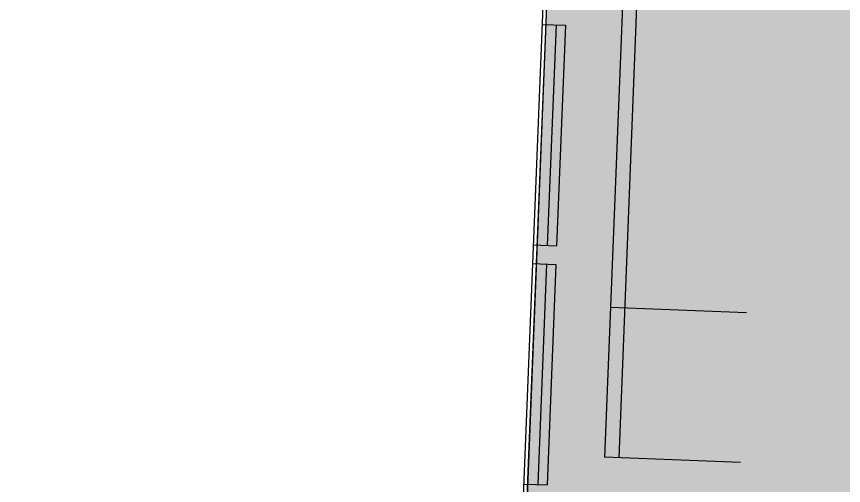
# Model space of a CAD drawing. Header units: millimetres. Extents: x 0 to 581027, y 0 to 6627194.
# Drawn here: x 580581.83 to 580590.64, y 6626398.76 to 6626403.75 of the extents above; entities that cross this region are included whole.
import ezdxf

# ---------------------------------------------------------------- set-up
doc = ezdxf.new("R2010")
doc.units = ezdxf.units.MM
doc.layers.add('Kordon', color=7, linetype='Continuous')
doc.layers.add('ГР_Этап 1', color=7, linetype='Continuous', lineweight=70)

msp = doc.modelspace()

# ---------------------------------------------------------------- hatches: boundary and pattern name
at = {"lineweight": 9, "ltscale": 100, "true_color": 0xfff0c2}
h = msp.add_hatch(color=254, dxfattribs=at)
h.dxf.hatch_style = 2
h.paths.add_polyline_path([(580727.5884, 6626742.5584), (580717.1663, 6626733.127), (580710.8074, 6626723.1768), (580709.3597, 6626717.1837), (580707.2917, 6626709.5374), (580703.776, 6626704.7842), (580699.2263, 6626701.2711), (580690.1551, 6626697.3313), (580636.0796, 6626696.7677), (580599.1345, 6626698.4507), (580373.73, 6626846.9172), (580363.8291, 6626831.8854), (580598.3057, 6626677.4446), (580585.9168, 6626364.3078), (580584.9758, 6626341.6251), (580585.1556, 6626341.618), (580585.1161, 6626340.6188), (580584.9362, 6626340.6259), (580583.837, 6626312.8476), (580581.5594, 6626255.2927), (580581.7393, 6626255.2856), (580581.6997, 6626254.2863), (580581.5199, 6626254.2935), (580580.4206, 6626226.5152), (580580.6005, 6626226.5081), (580580.5609, 6626225.5089), (580580.3811, 6626225.516), (580579.2818, 6626197.7377), (580579.4618, 6626197.7306), (580579.4222, 6626196.7314), (580579.2423, 6626196.7385), (580578.143, 6626168.9602), (580578.3233, 6626168.9531), (580578.2837, 6626167.9539), (580578.1035, 6626167.961), (580577.0042, 6626140.1828), (580577.1841, 6626140.1757), (580577.1445, 6626139.1764), (580576.9647, 6626139.1836), (580572.4491, 6626025.0729), (580572.6289, 6626025.0657), (580572.5909, 6626024.0624), (580572.4094, 6626024.0693), (580570.6144, 6625978.7092), (580570.7942, 6625978.702), (580570.7547, 6625977.703), (580570.5748, 6625977.7101), (580569.4756, 6625949.9317), (580569.6554, 6625949.9246), (580569.6159, 6625948.9254), (580596.119, 6625947.9855), (580599.5133, 6626023.8017), (580601.7909, 6626081.3567), (580608.6236, 6626254.0215), (580612.7459, 6626363.4892), (580606.7229, 6626363.8148), (580606.699, 6626383.683), (580618.3258, 6626677.5557), (580635.7285, 6626676.763), (580690.3636, 6626677.3324), (580698.1224, 6626678.9868), (580709.4784, 6626683.9188), (580718.2013, 6626690.6545), (580725.6135, 6626700.6757), (580728.7369, 6626712.224), (580729.4623, 6626715.2272), (580732.5746, 6626720.0971), (580741.0082, 6626727.729), (580744.8523, 6626732.5972), (580727.8242, 6626742.8692)])

# ---------------------------------------------------------------- linework, layer by layer
at = {"layer": 'Kordon', "color": 18, "lineweight": 30, "true_color": 0x000000}
for p, q in [((580587.7089, 6626410.6859, 0), (580586.6788, 6626384.6565, 0)), ((580588.4326, 6626407.475, 0), (580588.0995, 6626399.0566, 0)), ((580588.5826, 6626407.469, 0), (580588.2494, 6626399.0506, 0)), ((580587.4311, 6626403.6668, 0), (580587.6809, 6626403.6569, 0)), ((580587.581, 6626403.6608, 0), (580587.4881, 6626401.3127, 0)), ((580587.6809, 6626403.6569, 0), (580587.588, 6626401.3087, 0)), ((580587.3382, 6626401.3186, 0), (580587.588, 6626401.3087, 0)), ((580587.3302, 6626401.1188, 0), (580587.58, 6626401.1089, 0)), ((580587.4802, 6626401.1128, 0), (580587.3873, 6626398.7647, 0)), ((580587.5801, 6626401.1089, 0), (580587.4872, 6626398.7607, 0)), ((580589.6112, 6626400.593, 0), (580588.1624, 6626400.6503, 0)), ((580589.5482, 6626398.9992, 0), (580588.0994, 6626399.0566, 0)), ((580587.2374, 6626398.7706, 0), (580587.4872, 6626398.7607, 0))]:
    msp.add_line(p, q, dxfattribs=at)
at = {"layer": 'Kordon', "color": 18, "lineweight": 30, "true_color": 0x000000, "elevation": 0}
msp.add_lwpolyline([(580615.9608, 6626363.3911), (580585.9168, 6626364.3078), (580598.3057, 6626677.4446), (580363.8291, 6626831.8854), (580373.73, 6626846.9172), (580599.1345, 6626698.4507), (580636.0796, 6626696.7677), (580690.1551, 6626697.3313), (580690.1551, 6626697.3313)], dxfattribs=at)
at = {"layer": 'ГР_Этап 1', "color": 1, "lineweight": 30, "flags": 128}
msp.add_lwpolyline([(580599.1345, 6626698.4507), (580586.6404, 6626382.6237), (580585.7203, 6626382.6852)], dxfattribs=at)

doc.saveas('drawing.dxf')
